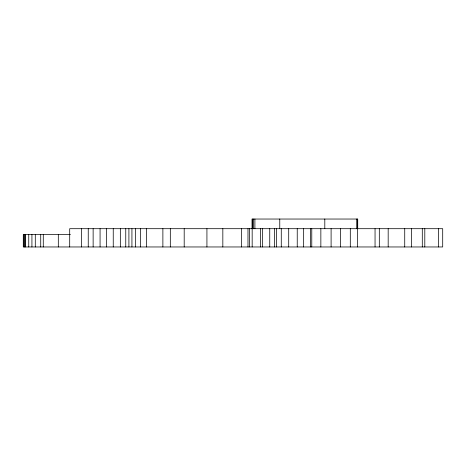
<?xml version="1.0" encoding="UTF-8"?>
<svg xmlns="http://www.w3.org/2000/svg" width="466" height="466" viewBox="0 0 466 466"><rect width="100%" height="100%" fill="white"/><g stroke="black" fill="none" stroke-linecap="round" stroke-linejoin="round"><path stroke-width="0.7" d="M70.453 234.549L23.3 234.549L23.3 246.963L442.7 246.963L442.7 228.695L69.696 228.695L69.696 246.963M438.558 228.695L438.558 246.963M424.8 228.695L424.8 246.963M422.295 228.695L422.295 246.963M411.396 228.695L411.396 246.963M404.727 228.695L404.727 246.963M388.178 228.695L388.178 246.963M379.318 228.695L379.318 246.963M375.048 228.695L375.048 246.963M357.719 228.695L357.719 219.037L252.013 219.037L252.036 228.695M357.381 228.695L357.381 246.963M357.305 219.037L357.305 228.695M356.764 219.037L356.764 228.695M350.304 228.695L350.304 246.963M340.407 228.695L340.407 246.963M331.099 228.695L331.099 246.963M324.802 219.037L324.802 228.695M320.853 228.695L320.853 246.963M311.777 228.695L311.777 246.963M310.484 228.695L310.484 246.963M303.657 228.695L303.657 246.963M297.238 228.695L297.238 246.963M288.71 228.695L288.71 246.963M281.272 228.695L281.272 246.963M279.769 219.037L279.769 228.695M276.396 228.695L276.396 246.963M274.369 228.695L274.369 246.963M269.744 228.695L269.744 246.963M262.44 228.695L262.44 246.963M260.529 228.695L260.529 246.963M254.902 219.037L254.902 228.695M253.504 219.037L253.504 228.695M252.578 219.037L252.578 228.695M252.17 228.695L252.17 246.963M249.432 228.695L249.432 246.963M247.982 228.695L247.982 246.963M241.405 228.695L241.405 246.963M222.835 228.695L222.835 246.963M206.927 228.695L206.927 246.963M184.192 228.695L184.192 246.963M170.323 228.695L170.323 246.963M162.879 228.695L162.879 246.963M146.359 228.695L146.359 246.963M140.429 228.695L140.429 246.963M135.425 228.695L135.425 246.963M131.93 228.695L131.93 246.963M128.907 228.695L128.907 246.963M125.756 228.695L125.756 246.963M120.339 228.695L120.339 246.963M113.244 228.695L113.244 246.963M106.458 228.695L106.458 246.963M100.068 228.695L100.068 246.963M93.136 228.695L93.136 246.963M88.243 228.695L88.243 246.963M81.399 228.695L81.399 246.963M58.314 234.549L58.314 246.963M43.28 234.549L43.28 246.963M40.723 234.549L40.723 246.963M35.294 234.549L35.294 246.963M31.927 234.549L31.927 246.963M28.752 234.549L28.752 246.963M25.333 234.549L25.333 246.963M24.884 234.549L24.884 246.963M24.04 234.549L24.04 246.963"/></g></svg>
